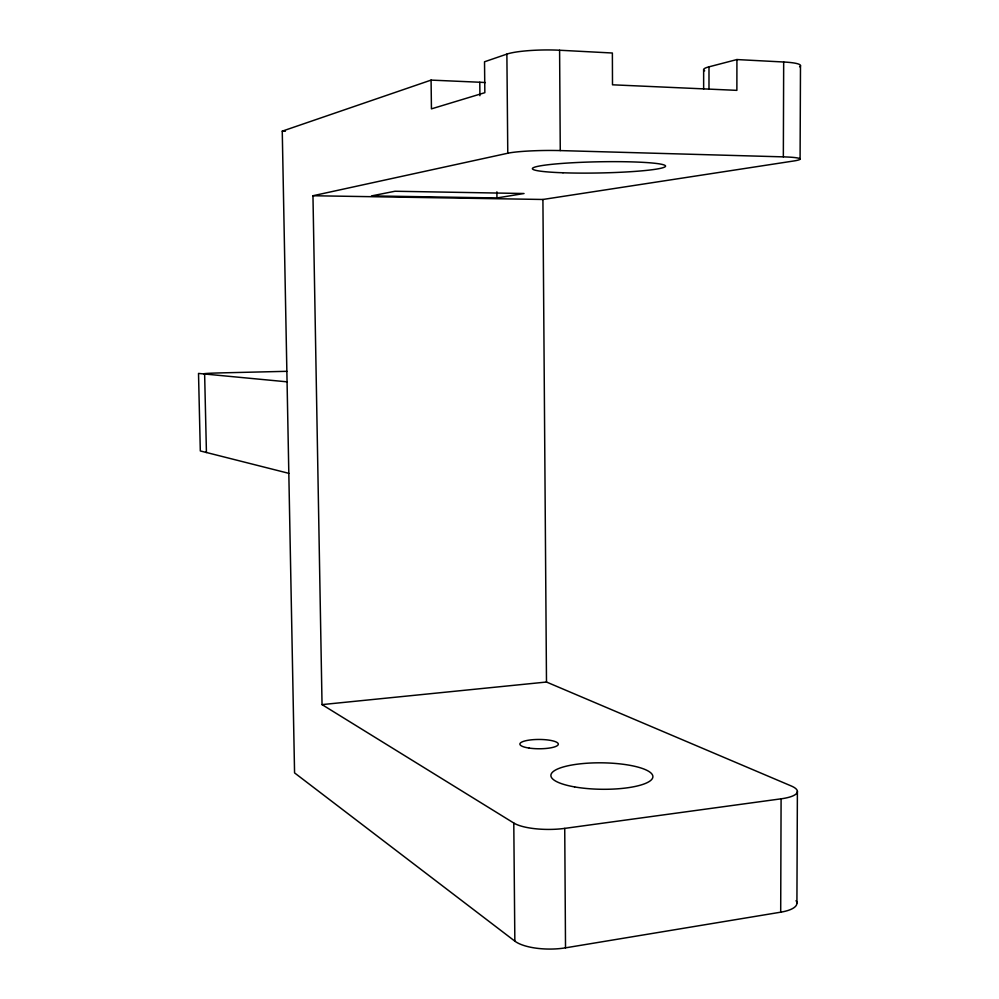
<?xml version="1.0" encoding="UTF-8"?>
<svg xmlns="http://www.w3.org/2000/svg" width="999" height="999" viewBox="0 0 999 999"><rect width="100%" height="100%" fill="white"/><g stroke="black" fill="none" stroke-linecap="round" stroke-linejoin="round"><path stroke-width="1.5" d="M708.99 89.311L708.99 66.833L736.925 59.553L783.678 62A37.475 5.095 -2.2 0 1 799.6 66.771M736.925 59.553L736.875 90.36L612.499 84.803L612.375 53.009L559.602 50.237A38.986 5.769 -1.2 0 0 506.88 54.108L484.527 61.776L484.84 92.682L431.443 108.866L431.081 80.107L479.782 82.243A34.466 4.533 -0.8 0 1 485.377 82.58M431.081 80.107L282.255 131.156L294.568 772.901L514.847 941.133A37.438 13.137 0.6 0 0 565.521 947.839L780.694 912.187L781.093 798.825A36.251 9.49 2.2 0 0 791.208 785.951L546.49 682.03L322.04 704.607L312.962 195.742L507.779 153.234A38.811 3.584 -1 0 1 560.264 150.587L783.341 156.868A37.313 3.159 -1.6 0 1 793.693 160.989L542.919 199.475L312.962 195.742M783.341 156.868L783.678 62M796.915 903.046L797.389 791.333M800.087 159.091L800.486 65.722M496.953 197.964L524.038 193.519L394.992 191.246L371.528 195.904L496.953 197.964L496.89 191.845M322.04 704.607L513.786 823.026A37.637 10.714 0.3 0 0 564.735 828.383L781.093 798.825M286.8 371.316L221.391 372.877A23.901 0.712 -0.9 0 0 204.633 374.013L206.431 452.497A23.826 1.748 -1.2 0 1 206.181 451.673M282.255 131.156L285.377 131.244M287.063 381.83L198.514 373.426L200.312 450.949L288.823 473.339M479.782 82.243L479.92 95.704M506.88 54.108L507.779 153.234M513.786 823.026L514.847 941.133M542.919 199.475L546.49 682.03M559.602 50.237L560.264 150.587M564.735 828.383L565.521 947.839M703.646 69.83L703.646 89.086M796.066 900.661A36.076 11.638 3 0 1 780.694 912.187M704.695 70.817A37.238 5.057 -2.1 0 1 708.99 66.833M574.587 786.912A50.986 13.224 0.7 0 0 652.834 777.234A50.986 13.224 0.7 0 0 578.284 764.06A50.986 13.224 0.7 0 0 574.587 786.912M529.22 748.089A19.218 4.658 0.1 0 0 558.316 744.218A19.218 4.658 0.1 0 0 529.77 740.022A19.218 4.658 0.1 0 0 529.22 748.089M562.986 172.777A66.583 5.594 -1.1 0 0 665.509 166.296A66.583 5.594 -1.1 0 0 568.556 162.987A66.583 5.594 -1.1 0 0 562.986 172.777"/></g></svg>
